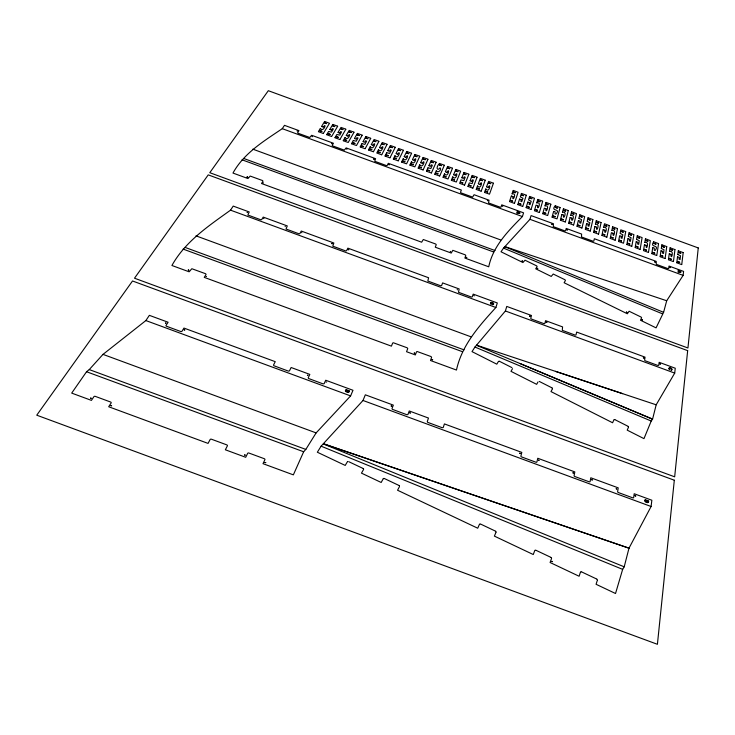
<?xml version="1.0" encoding="UTF-8"?>
<svg xmlns="http://www.w3.org/2000/svg" width="735" height="735" viewBox="0 0 735 735"><rect width="100%" height="100%" fill="white"/><g stroke="black" fill="none" stroke-linecap="round" stroke-linejoin="round"><path stroke-width="1.1" d="M582.129 217.046L580.025 216.32M580.016 216.412L582.129 217.147M573.916 214.041L571.802 213.334L573.916 214.142M425.179 159.67L423.038 158.944L425.161 159.725M537.175 268.431L537.689 268.597M537.726 268.523L537.23 268.257M263.525 218.589L263.966 218.442M563.589 210.421L565.702 211.138L563.598 210.329M416.984 156.674L414.852 155.949L416.965 156.72M555.394 207.445L557.497 208.134L555.403 207.288M414.163 353.085L414.77 353.315L414.365 352.901M408.798 153.661L406.657 152.953L408.77 153.725M546.243 322.288L546.831 322.371M247.621 212.599L247.043 212.406M404.93 161.737L402.789 160.974L404.921 161.764M546.142 203.999L548.255 204.753L546.169 203.917M545.811 213.306L543.67 212.534L545.802 213.334M398.471 150.041L400.603 150.684L398.517 149.894M540.06 201.693L537.928 200.977L540.05 201.748M394.511 158.08L396.652 158.705L394.53 157.924M529.65 316.225L530.229 316.28L529.669 316.032M390.285 147.046L392.416 147.689L390.349 146.89M531.846 198.652L529.733 197.935L531.846 198.744M659.966 363.981L660.535 364.156L660.012 363.807M244.59 455.057L245.361 455.149L244.626 454.91M641.857 319.771L642.372 319.964M642.408 319.835L641.903 319.606M664.33 247.19L662.207 246.4L664.321 247.208M382.108 144.069L384.23 144.694L382.127 143.922M380.114 152.65L377.965 151.924L380.105 152.687M521.528 195.06L523.632 195.749L521.556 194.904M628.517 427.118L628.204 426.419M643.906 357.954L643.364 357.715M653.975 243.404L656.089 244.222L654.031 243.331M90.543 398.168L91.324 398.306L90.57 398.113M373.922 141.074L376.044 141.699L373.94 140.927M643.336 357.899L643.897 358.046M513.324 192.055L515.428 192.745L513.361 191.89M645.321 501.022L645.431 500.195L646.681 500.654L646.488 501.711M348.298 249.716L348.886 249.744L348.316 249.532M326.156 382.127L326.671 381.97M490.741 183.612L488.61 182.932L490.732 183.704M331.724 243.607L332.312 243.735L331.788 243.45M623.216 232.095L621.093 231.36L623.216 232.177M628.342 427.54L627.212 430.15L643.979 438.639L651.21 421.026L652.579 419.152L656.18 404.801L674.712 373.104L675.263 368.226L659.148 362.318L658.744 365.323L657.944 365.47L645.109 360.747L644.623 360.095L645.045 357.146L576.653 332.064L576.001 334.967L575.165 335.105L562.284 330.346L562.578 326.9L545.572 320.662L544.846 323.492L543.983 323.666L531.166 318.953L530.743 318.319L531.497 315.499L506.755 306.421L505.395 310.988L474.948 347.049L472.008 351.624L496.805 364.174L498.312 361.675M342.923 129.58L340.792 128.855L342.914 129.617M473.772 295.645L474.36 295.847M683.127 275.377L683.596 271.399L669.006 266.061L668.666 268.514L667.95 268.615L656.272 264.315L656.254 261.394L594.349 238.737L593.807 241.117L593.062 241.209L581.468 236.946L581.605 234.07L566.216 228.438L565.601 230.79L564.847 230.882L553.253 226.619L553.483 223.78L531.083 215.585L529.953 219.315L503.521 248.118L501.013 251.783L522.925 262.533L525.01 260.199L536.669 265.877L537.138 266.529L535.714 268.808L551.232 276.424L553.234 274.036L564.976 279.759L565.463 280.421L564.122 282.745L627.332 313.771L629.114 311.236L641.095 317.07L641.627 317.759L640.479 320.221L656.07 327.874L663.595 312.329L666.7 300.753L683.127 275.377L529.953 219.315M482.537 180.617L480.433 179.882M681.758 264.517L683.173 252.665M480.424 180.02L482.528 180.709M597.215 580.668L596.076 584.288L615.526 593.512L622.655 569.359L624.208 566.814L628.995 548.172L651.1 506.498L651.853 500.241L634.195 493.745L633.689 497.485A0.937 0.643 32.1 0 1 632.734 497.834L618.411 492.56A0.937 0.643 31.5 0 1 617.648 491.586L618.218 487.865L590.793 477.778L590.132 481.462A0.928 0.643 30.2 0 1 589.158 481.802L574.843 476.528A0.928 0.652 29.6 0 1 574.108 475.563L574.816 471.898L537.763 458.263L536.936 461.883A0.919 0.652 27.7 0 1 535.925 462.214L521.62 456.95A0.919 0.652 26.9 0 1 520.922 455.985L521.804 452.392L444.409 423.911L443.223 427.522L442.213 427.724L427.632 422.313L427.274 421.587L428.477 418.05L409.239 410.975L407.934 414.54L406.905 414.733L392.343 409.321L391.994 408.605L393.317 405.114L365.323 394.814L363.007 400.474L321.112 446.182L317.336 452.227L345.211 465.43L347.251 461.975M334.747 126.585L332.624 125.832L334.728 126.622M612.889 228.475L614.993 229.164L612.926 228.291M676.779 262.698L677.505 256.882M677.817 254.411L678.258 250.874M673.444 261.476L674.96 249.661M472.219 177.016L474.332 177.705L472.247 176.869M606.779 226.141L604.657 225.388L606.779 226.159M670.926 254.475C670.77 261.311 674.877 249.845 669.585 251.471M326.57 123.599L324.447 122.846L326.551 123.627M668.455 259.648L669.236 253.86M669.576 251.398L670.044 247.87M665.12 258.426L666.746 246.657M464.024 174.02L466.128 174.709L464.07 173.855M660.14 256.607L660.976 250.837M661.325 248.384L661.84 244.865M457.951 171.659L455.819 170.952L457.933 171.714M656.796 255.385L658.542 243.652M651.816 253.566L652.708 247.805M653.626 241.861C649.207 248.154 660.195 244.139 655.087 250.506C652.992 250.644 655.749 247.116 652.827 247.732M648.481 252.344L650.328 240.648L645.532 238.783M646.129 245.398C645.789 252.169 650.209 240.887 644.861 242.44M643.502 250.516L644.439 244.783M644.843 242.348L645.413 238.857M640.157 249.294L642.105 237.58L637.309 235.779M635.178 247.475L636.179 241.76M636.602 239.334L637.208 235.852M433.365 162.683L431.261 161.893L433.347 162.72M631.843 246.253L633.91 234.649L629.123 232.774M110.866 405.656L111.637 405.821L110.902 405.582M626.863 244.433L627.911 238.737M628.361 236.321L628.995 232.848M347.563 391.534L347.894 390.708L348.996 391.112L348.583 391.966M625.705 231.644L623.528 243.212L618.576 241.475M621.341 236.33L621.075 237.938L622.012 238.379L622.821 234.787L620.138 233.39L620.79 229.844L625.678 231.562M618.548 241.392L619.651 235.714L621.323 236.257M615.213 240.17L617.492 228.64M613.073 233.307C612.457 239.977 617.391 228.897 611.915 230.395M610.234 238.351L611.391 232.692L613.063 233.243M611.878 230.294L612.586 226.849M606.899 237.129L609.287 225.645M604.813 230.285C604.179 236.973 609.168 225.774 603.665 227.363M601.919 235.31L603.132 229.669M603.646 227.28L604.482 223.771L609.269 225.553M598.584 234.088L601.083 222.641M596.554 227.262C595.846 233.96 600.954 222.751 595.469 224.395M593.614 232.26L594.872 226.646M595.405 224.267L596.177 220.84M590.269 231.047L592.888 219.636M206.048 276.544L206.517 276.47M588.303 224.249L587.972 225.829L588.91 226.27L589.856 222.733L587.201 221.354L587.972 217.845M585.299 229.219L586.613 223.624M581.964 228.006L584.683 216.641L579.86 214.776M576.993 226.187L578.362 220.61M578.941 218.24L579.777 214.84M573.649 224.965L576.479 213.637L571.701 211.772M571.784 218.203C570.911 224.846 576.332 213.71 570.764 215.364M568.679 223.146L570.103 217.588M570.709 215.226L571.573 211.845M565.344 221.924L568.284 210.642M563.534 215.18C562.597 221.805 568.155 210.688 562.514 212.332M560.373 220.105L561.852 214.565M562.477 212.213L563.378 208.841M560.079 207.637L557.038 218.883L552.104 217.183M552.068 217.064L553.593 211.551M555.182 205.846C549.89 211.809 561.751 208.124 555.789 214.17C553.685 214.335 556.717 210.862 553.712 211.478M547.694 215.465L550.864 204.266M545.995 208.768C544.892 215.327 550.781 204.348 545.03 205.938M542.724 213.646L544.313 208.152L545.976 208.685M544.984 205.818L545.958 202.474M539.389 212.424L542.669 201.271M537.744 205.745C536.541 212.25 542.586 201.463 536.798 202.924M534.418 210.605L536.063 205.129L537.726 205.662M536.761 202.805L537.763 199.479M531.083 209.383L534.474 198.266L529.659 196.41M529.494 202.731L529.062 204.275L529.999 204.707L531.184 201.261L528.548 199.883L529.567 196.475M495.895 307.506L497.301 302.958L473.202 294.119L472.265 296.866L471.365 297.032L458.511 292.273L459.145 288.956L442.626 282.901L441.597 285.621L440.678 285.777L427.834 281.027L428.579 277.747L347.866 248.145L346.534 250.791L345.597 250.901L332.771 246.151L333.837 243L301.295 231.056L299.816 233.656L298.869 233.758L286.053 229.017L287.275 225.921L263.222 217.101L261.642 219.655L260.677 219.747L247.87 215.015L249.22 211.956L233.215 206.094L230.533 210.164C208.648 225.921 185.321 241.392 171.916 265.491L189.161 271.821L191.835 268.716L205.579 273.723L206.103 274.431L204.247 277.371L391.415 346.148L392.674 343.034L393.363 342.767L407.144 347.784L407.769 348.528L406.547 351.716L415.339 354.941L416.524 351.799L417.214 351.532L430.995 356.548L431.62 357.348L430.489 360.508L456.463 370.054C461.856 345.11 479.146 325.89 495.895 307.506L230.533 210.164M522.41 216.559L523.577 212.838L501.757 204.854L500.967 207.141L500.186 207.215L488.545 202.924L489.032 200.196L474.075 194.72L472.614 197.109L461.029 192.882L460.487 192.285L461.36 190.071L388.291 163.326L387.189 165.494L386.362 165.559L374.749 161.277L375.585 158.677L346.121 147.891L344.329 150.142L332.698 145.916L332.202 145.374L333.433 143.251L311.649 135.277L309.757 137.491L298.134 133.265L297.647 132.723L298.961 130.637L284.473 125.336L282.277 128.671C263.902 141.12 243.946 153.073 232.977 173.065L247.961 178.55L250.176 176.06L262.533 180.553L263.011 181.187L261.522 183.52L421.651 242.21L423.305 239.509L435.69 244.02L436.259 244.681L435.258 247.199L451.253 253.06L452.815 250.323L465.209 254.834L465.788 255.458L464.869 258.049L488.729 266.796C493.001 246.207 508.124 231.056 522.41 216.559L282.277 128.671M526.113 207.564L527.813 202.116M522.787 206.351L526.278 195.271M521.244 199.709L520.803 201.252L521.731 201.684L522.952 198.248L520.334 196.888L521.372 193.48M517.817 204.532L519.562 199.093M514.482 203.31L518.083 192.276L513.278 190.42M513.002 196.695C511.606 203.099 517.954 192.616 512.102 193.884M580.42 572.28L579.106 576.249L550.092 562.505L551.471 558.683M509.511 201.491L511.321 196.08M512.084 193.783L513.177 190.484M552.509 388.714L552.104 387.924M493.415 183.254L489.492 194.169L484.549 192.451M488.261 187.361C491.099 181.471 489.556 193.948 485.844 188.959M484.521 192.35L485.743 189.024M486.579 186.745L488.619 181.398L493.396 183.153M481.195 191.128L485.229 180.259M480.019 184.347C482.913 178.522 481.287 190.751 477.557 185.946M476.234 189.318L477.484 186.001M478.338 183.732L480.332 178.467M534.621 550.938L533.261 554.53L494.389 536.118L495.978 532.324M472.899 188.096L477.043 177.264M471.787 181.325L472.366 179.882L473.349 180.084L472.155 183.603L469.298 182.923L467.938 186.277M470.106 180.718L472.146 175.472M345.9 390.818L346.213 390.083L347.462 390.542L346.892 391.562L346.029 391.415M464.603 185.064L468.856 174.268M461.865 177.705L463.96 172.477M648.068 502.152L648.224 501.224L647.112 500.811L647.076 501.922L647.829 502.327M188.289 270.021L188.923 270.232L188.325 269.975M455.305 175.298C458.41 169.564 456.407 181.664 452.769 176.878M451.345 180.213L452.696 176.933M453.624 174.691L455.773 169.482M452.484 168.278L448.019 178.991L443.086 177.291M447.073 172.284C450.252 166.523 448.001 178.752 444.565 173.846M443.058 177.172L444.445 173.919M445.392 171.678L447.587 166.487M350.604 395.908L352.993 390.276L325.724 380.243L324.135 383.698L323.069 383.881L308.525 378.479L308.222 377.781L309.821 374.391L291.133 367.509L289.425 370.927L288.35 371.101L273.806 365.699L273.53 365.01L275.239 361.666L183.952 328.076L181.968 331.255A0.928 0.643 8.5 0 1 180.755 331.503L166.542 326.276A0.928 0.634 7.9 0 1 166.055 325.394L168.095 322.242L149.361 315.343L145.87 320.561L103.001 354.38L89.257 369.586L86.546 371.735L71.699 393.106L91.425 400.382L93.905 396.679A1.02 0.735 3 0 1 95.265 396.367L110.618 402.027A1.02 0.744 3.6 0 1 111.104 403.028L108.688 406.749L208.051 443.398L210.127 439.548A1.001 0.753 8.9 0 1 211.414 439.208L226.793 444.877A0.992 0.763 9.8 0 1 227.363 445.906L225.351 449.783L245.701 457.289L247.64 453.385A0.992 0.763 11.3 0 1 248.899 453.036L264.297 458.713A0.992 0.763 12.3 0 1 264.885 459.742L263.011 463.675L293.357 474.865L303.647 451.768L305.824 449.416L316.123 432.897L350.604 395.908L145.87 320.561M439.732 175.959L444.308 165.292M434.771 174.14L436.186 170.897M439.411 163.501C435.386 167.405 437.316 171.696 440.063 167.81C442.204 169.353 438.069 173.772 436.287 170.832M479.257 524.726L477.732 528.217L397.552 490.236L399.482 486.588M431.436 172.927L436.121 162.297M426.484 171.108L427.926 167.874M428.928 165.651L431.234 160.506M613.854 419.961L612.595 422.763L550.984 391.59L552.343 389.026M423.149 169.895L427.945 159.302M422.377 163.253C425.675 157.602 423.268 169.5 419.758 164.796M418.187 168.076L419.676 164.851M420.696 162.637L423.048 157.51M419.768 156.307L414.862 166.863L409.928 165.154M414.145 160.239C417.563 154.607 414.917 166.588 411.526 161.774M409.909 165.044L411.416 161.838M412.464 159.624L414.871 154.525M411.591 153.321L406.574 163.831L401.659 162.141M405.913 157.226C409.312 151.621 406.813 163.473 403.258 158.76M401.622 162.012L403.166 158.815M404.232 156.619L406.694 151.529M398.296 160.8L403.414 150.326M397.681 154.221C401.163 148.608 398.425 160.524 395.007 155.737M393.335 158.98L394.915 155.792M398.517 148.534L396 153.606L397.617 154.276M390.009 157.768L395.237 147.34M546.243 322.169L546.831 322.343M385.048 155.949L386.665 152.779M387.777 150.592L390.34 145.548M381.722 154.736L387.06 144.345M381.226 148.194C384.846 142.673 381.906 154.35 378.507 149.701M378.415 149.756L376.789 153.027L381.658 154.791M379.554 147.588L382.255 142.498L387.042 144.244M373.444 151.704L378.883 141.359M373.003 145.19C376.678 139.659 373.536 151.447 370.256 146.688M368.492 149.894L370.174 146.743M371.322 144.575L374.087 139.512L378.865 141.249M365.166 148.672L370.716 138.364M360.214 146.862L361.923 143.72M363.099 141.57L365.819 136.581M383.137 478.908L381.18 482.472L361.473 473.138L363.513 469.564M537.992 381.934L536.66 384.341L510.972 371.34L512.534 368.667M362.153 135.24L356.493 145.502L351.578 143.83M307.405 375.153L308.029 375.172L307.689 375.521M351.532 143.683L353.287 140.56M354.481 138.419L357.357 133.393L362.135 135.13M669.741 369.622C667.077 366.719 673.912 368.887 671.064 370.063M353.985 132.245L348.215 142.471L343.291 140.78M347.94 136.021C351.863 130.582 348.271 142.149 345.11 137.491M343.263 140.661L345.037 137.546M346.258 135.405L349.18 130.407L353.967 132.144M339.938 139.439L345.808 129.259M339.717 133.017L340.571 131.629L341.564 131.905L339.827 135.139L336.869 134.477L334.985 137.629M338.045 132.401L340.994 127.421L345.799 129.149M331.66 136.416L337.641 126.273M331.503 130.003L332.367 128.634L333.359 128.901L331.586 132.125L328.609 131.473L326.707 134.606M329.822 129.388L332.753 124.481M323.382 133.384L329.473 123.287L324.649 121.45M323.281 126.999C327.351 121.633 323.501 133.118 320.368 128.45M318.43 131.574L320.313 128.496M321.608 126.383L324.594 121.496M457.198 289.507L457.473 289.838M184.2 329.813L184.889 329.941L184.228 330.043M165.485 322.922L166.147 322.977L165.706 323.281M491.219 304.134C488.977 301.313 495.739 303.684 492.551 304.584M301.662 232.462L301.855 232.756M466.716 257.581L466.183 257.415M466.192 257.305L466.753 257.507M285.125 226.398L285.309 226.692M450.711 251.701L450.243 251.379M247.089 177.144L247.649 177.273L247.089 177.107M522.135 260.897L522.668 261.118L522.107 261.026M389.201 164.778L388.714 164.631M388.741 164.493L389.247 164.649M626.891 312.366L626.367 312.154M626.404 312.017L626.927 312.283M373.757 159.017L374.262 159.164M374.234 159.284L373.729 159.146M346.534 149.049L347.039 149.205M502.786 206.36L502.317 206.186M331.558 143.564L332.064 143.72M487.342 200.563L487.829 200.747M312.467 136.692L311.989 136.563M297.059 130.94L297.565 131.078M654.738 261.807L655.225 262.018M655.17 262.147L654.71 261.963M566.896 229.66L567.374 229.871M567.31 229.991L566.86 229.807M552.279 224.487L551.829 224.304M551.866 224.166L552.343 224.35M669.805 267.31L670.274 267.531M670.21 267.659L669.778 267.485M646.322 501.84L645.505 501.573M373.371 151.759L368.511 150.004M365.093 148.727L360.269 147.009M361.978 143.674L364.872 144.382L366.618 141.166L365.58 140.78L364.67 142.241L363.145 141.708M353.342 140.514L356.236 141.221L358.009 137.978L356.98 137.638L356.052 139.09L354.527 138.548M347.83 136.076L346.304 135.543M339.818 139.503L335.013 137.757M339.662 133.053L338.118 132.557M331.54 136.471L326.753 134.744M323.271 133.448L318.475 131.712M331.421 130.058L329.85 129.516M323.161 127.054L321.618 126.493M332.817 124.435L337.631 126.163M481.076 191.201L476.262 189.428M479.9 184.411L478.375 183.842M472.78 188.16L467.984 186.405M464.52 185.119L459.66 183.346L460.955 179.956L463.868 180.608L465.209 177.236L464.208 176.832L463.445 178.375L461.911 177.824M471.705 181.389L470.124 180.81M464.024 172.422L468.838 174.177M455.222 175.362L453.66 174.801M439.603 176.023L434.808 174.268M455.838 169.427L460.652 171.181L456.316 182.023L451.391 180.341M446.954 172.357L445.419 171.788M447.661 166.441L452.475 168.186M431.353 172.982L426.539 171.255M439.475 163.446L444.289 165.191M428 167.819L430.848 168.526L432.336 165.2L431.289 164.824L430.48 166.33L428.964 165.779M423.066 169.95L418.206 168.177M431.298 160.45L436.112 162.196M422.248 163.317L420.723 162.747M423.112 157.455L427.926 159.21M414.071 160.294L412.528 159.78M614.203 419.575L614.782 419.602M414.935 154.469L419.749 156.215M405.821 157.29L404.268 156.739M398.223 160.855L393.372 159.109M348.39 392.086L347.655 391.856M406.758 151.474L411.572 153.229M389.881 157.832L385.085 156.077M398.59 148.488L403.396 150.234M386.739 152.724L389.605 153.431L391.259 150.206L390.257 149.775L389.348 151.272L387.814 150.721M390.414 145.493L395.209 147.23M381.134 148.259L379.582 147.707M372.875 145.254L371.34 144.685M606.807 237.194L601.947 235.393M365.892 136.526L370.697 138.263M598.51 234.153L593.632 232.352M590.187 231.112L585.372 229.375M581.872 228.071L577.021 226.288M594.946 226.582L596.535 227.179M586.686 223.559L588.276 224.157M573.52 225.039L568.725 223.265M578.427 220.546L579.998 221.106L579.704 222.797L580.751 223.183L581.596 219.627L578.987 218.359M565.252 221.988L560.401 220.206M570.176 217.523L571.766 218.12M561.926 214.501L563.515 215.098M547.557 215.539L542.752 213.747M563.451 208.786L568.265 210.559M539.297 212.488L534.492 210.752M530.992 209.457L526.15 207.683M555.247 205.782L560.07 207.555M522.649 206.416L517.853 204.642M546.032 202.41L550.846 204.183M537.836 199.415L542.65 201.188M527.886 202.051L529.485 202.649M514.39 203.375L509.539 201.592M519.636 199.038L521.234 199.626M521.446 193.415L526.26 195.188M511.395 196.015L512.984 196.612M488.169 187.425L486.616 186.855M480.414 178.403L485.21 180.158M472.228 175.408L477.024 177.172M681.667 264.6L676.825 262.808M673.297 261.55L668.51 259.777M665.019 258.509L660.177 256.717M677.587 256.809L679.14 257.379L679.039 259.143L680.086 259.529L680.5 255.771L677.854 254.521M678.341 250.8L683.164 252.601M656.658 255.468L651.871 253.685M669.319 253.786L670.908 254.402M670.127 247.796L674.95 249.597M648.38 252.417L643.52 250.607M661.05 250.764L662.612 251.333L662.465 253.079L663.512 253.465L664.027 249.781L661.344 248.448M661.913 244.792L666.737 246.592M640.02 249.376L635.215 247.585M653.709 241.787L658.523 243.588M631.742 246.326L626.891 244.525M644.521 244.709L646.111 245.334M636.262 241.686L637.815 242.256L637.622 243.992L638.669 244.378L639.285 240.731L636.639 239.435M615.103 240.244L610.261 238.434M627.993 238.664L629.555 239.233L629.344 240.97L630.391 241.346L631.025 237.671L628.37 236.394M612.668 226.775L617.474 228.557M603.214 229.605L604.795 230.202M498.835 361.216L499.433 361.298M596.26 220.776L601.065 222.558M588.064 217.771L592.86 219.554M680.5 271.968L679.14 271.785L679.213 271.169L680.05 271.684A4.015 2.233 26.4 0 0 680.592 271.978M519.424 213.012L518.019 212.81L518.203 212.24L518.993 212.737A3.951 2.26 21.3 0 0 519.516 213.031M555.412 371.34L622.646 393.666M476.703 345.193L656.18 404.801M505.046 246.648L666.7 300.753M252.812 149.159L500.746 239.968M243.891 158.53L494.986 250.525M242.054 159.807L493.644 251.986M505.395 310.988L674.712 373.104M195.988 235.843L470.896 336.777M185.266 247.475L464.07 349.878M183.107 249.091L462.508 351.725M363.007 400.474L651.1 506.498M103.001 354.38L316.123 432.897M89.257 369.586L305.824 449.416M86.546 371.735L303.647 451.768M247.64 177.208L247.125 177.016L247.686 177.181M263.452 182.84L263.066 182.997M323.382 443.958L624.208 566.814M321.112 446.182L622.655 569.359M505.018 246.767L663.595 312.329M503.521 248.118L662.391 313.808M476.666 345.349L652.579 419.152L520.325 363.66M474.948 347.049L651.21 421.026M348.859 461.736L362.915 468.379M384.607 478.65L398.967 485.449M480.782 524.165L495.381 531.083M536.21 550.405L550.699 557.259M581.899 572.032L596.563 578.969M499.552 361.354L511.891 367.592M539.279 381.437L551.82 387.768M615.085 419.749L627.855 426.199M491.109 304.207A1.663 1.057 21.9 0 1 491.017 302.489A1.663 1.057 21.9 0 1 493.451 303.307A1.663 1.057 21.9 0 1 492.606 304.713M669.649 369.705A1.7 1.038 28.7 0 1 669.273 367.877A1.7 1.038 28.7 0 1 671.698 368.685A1.7 1.038 28.7 0 1 671.147 370.201M596.912 579.162A1.02 0.744 35 0 1 597.38 580.145M580.576 571.968A1.011 0.744 34.2 0 1 581.541 571.867M551.048 557.442A1.001 0.744 32.4 0 1 551.572 558.306M534.961 550.304A0.992 0.744 31.4 0 1 535.879 550.249M495.693 531.276A0.983 0.744 28.8 0 1 496.07 532.039M479.422 524.349A0.983 0.744 27.7 0 1 480.267 523.981M399.289 485.66A0.965 0.735 21.8 0 1 399.454 485.863M383.247 478.724A0.974 0.744 20.7 0 1 384.341 478.522M363.237 468.553A0.974 0.744 19.1 0 1 363.604 469.38M347.554 461.608A0.965 0.735 18 0 1 347.866 461.497M588.221 219.37L590.343 220.151L588.248 219.306M588.322 228.833L586.208 228.043L588.312 228.897M444.142 176.161L446.292 176.905L444.151 176.143M441.56 165.641L439.429 164.943L441.56 165.641M644.889 500.967C645.33 502.474 649.06 503.787 648.702 501.004L645.045 499.653L644.889 500.903M438.023 173.818L435.864 173.129L438.005 173.892M580.025 225.801L577.894 225.02L580.025 225.82M432.639 359.746L431.987 359.617L432.639 359.746M573.429 472.991L572.767 472.77L573.419 473.064M429.745 170.796L427.595 170.088L429.745 170.796M571.729 222.769L569.579 222.062L571.711 222.843M265.73 462.6L264.967 462.517L265.73 462.6M345.386 391.029C346.213 392.159 349.143 393.418 349.566 390.928L345.928 389.587L345.386 391.002M421.477 167.764L419.336 167.029L421.467 167.745M563.442 219.728L561.292 218.984L563.442 219.728M409.79 412.877L410.479 413.052L409.799 412.849M551.847 561.411L552.564 561.687L551.847 561.384M413.199 164.741L411.049 164.034L413.199 164.741M555.145 216.696L552.996 215.952L555.145 216.715M538.498 460.211L539.168 460.459L538.516 460.165M391.691 406.087L391.002 405.94L391.691 406.115M679.673 262.276L677.541 261.458L679.645 262.349M680.775 253.189L678.662 252.399L680.757 253.263M537.524 210.247L535.374 209.539L537.487 210.339M672.553 250.185L670.449 249.376L672.553 250.185M671.358 259.244L669.217 258.454L671.358 259.244M519.673 453.284L520.334 453.532L519.682 453.238M388.383 155.664L386.233 154.947L388.383 155.664M529.237 207.215L527.087 206.471L529.237 207.215M660.903 255.431L663.034 256.258L660.912 255.394M520.94 204.183L518.8 203.439L520.94 204.165M635.077 495.73L635.729 496.015L635.077 495.73M654.747 253.162L652.597 252.371L654.747 253.162M371.846 149.609L369.696 148.902L371.809 149.692M512.653 201.151L510.513 200.389L512.644 201.206M646.442 250.12L644.292 249.34L646.433 250.102M647.884 241.163L645.762 240.363L647.875 241.117M367.867 138.685L365.727 137.996L367.84 138.75M363.586 146.587L361.427 145.87L363.586 146.587M616.215 488.784L616.867 489.078L616.224 488.766M639.661 238.149L637.548 237.359L639.634 238.223M638.136 247.079L635.995 246.28L638.136 247.079M359.286 135.552L357.155 134.845L359.286 135.552M354.922 143.417L352.763 142.709L354.895 143.481M629.831 244.038L627.681 243.257L629.831 244.02M631.438 235.145L629.325 234.355L631.42 235.2M674.317 480.221L657.412 644.301L36.75 415.183L132.52 280.981L674.317 480.221M687.666 350.641L674.666 476.822L134.505 278.207L208.235 174.875L687.666 350.641M698.25 247.934L687.942 347.986L209.787 172.697L268.312 90.699L698.25 247.934M351.11 132.557L348.969 131.85L351.11 132.557M346.654 140.394L344.504 139.678L346.654 140.394M487.709 192.019L485.569 191.256L487.709 192M621.525 241.006L619.384 240.216L621.507 241.062M592.281 479.955L591.62 479.689L592.281 479.955M338.394 137.371L336.235 136.655L338.394 137.371M680.913 271.968L677.872 271.904L678.818 271.739L678.083 270.204L680.913 271.968M479.422 188.987L477.272 188.243L479.422 189.005M613.22 237.965L611.079 237.185L613.22 237.984M330.134 134.349L327.985 133.614L330.134 134.367M471.144 185.964L469.013 185.183L471.144 185.964M604.923 234.934L602.792 234.125L604.905 234.979M321.875 131.326L319.716 130.609L321.875 131.326M462.857 182.932L460.707 182.197L462.829 182.997M596.627 231.892L594.477 231.112L596.627 231.892M598.566 223.118L596.434 222.383L598.538 223.183M454.579 179.9L452.429 179.175L454.579 179.9M449.756 168.664L447.615 167.975L449.728 168.728M519.865 213.031L516.65 212.902L517.679 212.764L517.155 211.312L519.865 213.031M628.995 548.172L323.446 443.775L628.995 548.172"/></g></svg>
